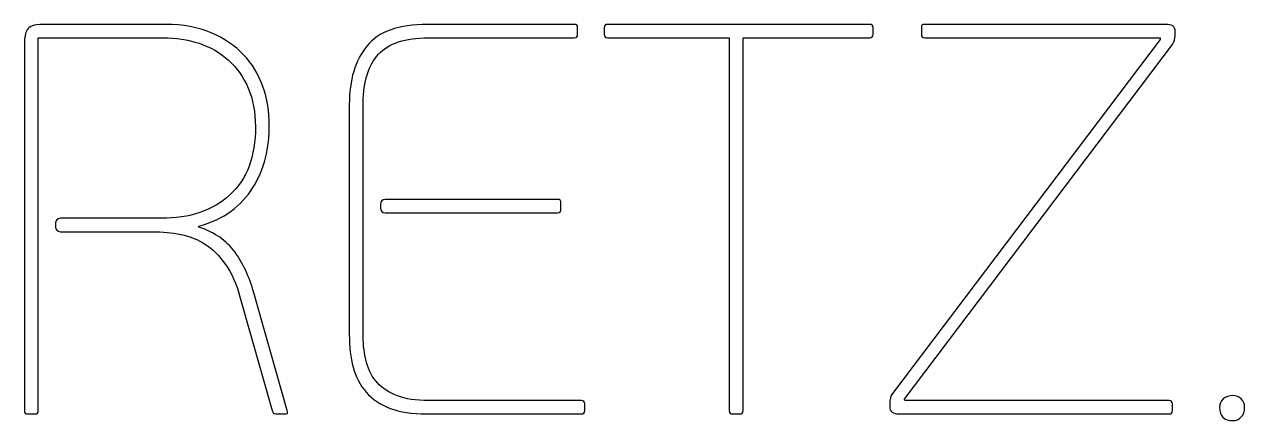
# Model space of a CAD drawing. Header units: centimetres. Extents: x -21.3 to 21.2, y -15.2 to 14.8.
# Drawn here: x -4.994 to -2.615, y 11.654 to 12.426 of the extents above; entities that cross this region are included whole.
import ezdxf

# ---------------------------------------------------------------- set-up
doc = ezdxf.new("R2010")
doc.units = ezdxf.units.CM
doc.header["$MEASUREMENT"] = 0
doc.layers.add('layer 1', color=7, linetype='Continuous')

msp = doc.modelspace()

# ---------------------------------------------------------------- linework, layer by layer
at = {"layer": 'layer 1', "color": 29}
for points, knots in [([(-4.96712, 11.67355), (-4.96712, 11.66921), (-4.96929, 11.66705), (-4.97362, 11.66705), (-4.97362, 11.66705), (-4.97362, 11.66705), (-4.9877, 11.66705), (-4.9877, 11.66705), (-4.9877, 11.66705), (-4.99203, 11.66705), (-4.99419, 11.66921), (-4.99419, 11.67355), (-4.99419, 11.67355), (-4.99419, 11.67355), (-4.99419, 12.39143), (-4.99419, 12.39143), (-4.99419, 12.39143), (-4.99419, 12.40082), (-4.99239, 12.40894), (-4.98878, 12.41579), (-4.98878, 12.41579), (-4.98517, 12.42265), (-4.97506, 12.42608), (-4.95846, 12.42608), (-4.95846, 12.42608), (-4.95846, 12.42608), (-4.71862, 12.42608), (-4.71862, 12.42608), (-4.71862, 12.42608), (-4.68488, 12.42608), (-4.65528, 12.42067), (-4.63019, 12.40984), (-4.63019, 12.40984), (-4.60493, 12.39901), (-4.58382, 12.38476), (-4.56685, 12.36707), (-4.56685, 12.36707), (-4.55007, 12.34938), (-4.53744, 12.32863), (-4.52914, 12.30481), (-4.52914, 12.30481), (-4.52084, 12.28099), (-4.51668, 12.25608), (-4.51668, 12.2301), (-4.51668, 12.2301), (-4.51668, 12.20844), (-4.51921, 12.18715), (-4.52426, 12.16621), (-4.52426, 12.16621), (-4.52932, 12.14528), (-4.53744, 12.12597), (-4.54863, 12.10828), (-4.54863, 12.10828), (-4.55963, 12.0906), (-4.57389, 12.07526), (-4.59121, 12.06227), (-4.59121, 12.06227), (-4.60854, 12.04927), (-4.62948, 12.03953), (-4.65384, 12.03303), (-4.65384, 12.03303), (-4.65384, 12.03303), (-4.65384, 12.03087), (-4.65384, 12.03087), (-4.65384, 12.03087), (-4.62334, 12.02076), (-4.60006, 12.0047), (-4.584, 11.98268), (-4.584, 11.98268), (-4.56812, 11.96066), (-4.55566, 11.93414), (-4.547, 11.9031), (-4.547, 11.9031), (-4.547, 11.9031), (-4.48204, 11.67355), (-4.48204, 11.67355), (-4.48204, 11.67355), (-4.48059, 11.66994), (-4.48059, 11.66795), (-4.48204, 11.66759), (-4.48204, 11.66759), (-4.48348, 11.66723), (-4.48492, 11.66705), (-4.48637, 11.66705), (-4.48637, 11.66705), (-4.48637, 11.66705), (-4.50153, 11.66705), (-4.50153, 11.66705), (-4.50153, 11.66705), (-4.50297, 11.66705), (-4.50459, 11.66723), (-4.5064, 11.66759), (-4.5064, 11.66759), (-4.5082, 11.66795), (-4.50983, 11.66994), (-4.51127, 11.67355), (-4.51127, 11.67355), (-4.51127, 11.67355), (-4.57389, 11.89552), (-4.57389, 11.89552), (-4.57389, 11.89552), (-4.58111, 11.92078), (-4.59049, 11.94172), (-4.60204, 11.95832), (-4.60204, 11.95832), (-4.6136, 11.97492), (-4.62641, 11.98792), (-4.64084, 11.9973), (-4.64084, 11.9973), (-4.65528, 12.00668), (-4.67134, 12.01318), (-4.68903, 12.01679), (-4.68903, 12.01679), (-4.70653, 12.0204), (-4.72512, 12.0222), (-4.74461, 12.0222), (-4.74461, 12.0222), (-4.74461, 12.0222), (-4.92448, 12.0222), (-4.92448, 12.0222), (-4.92448, 12.0222), (-4.92943, 12.0222), (-4.93346, 12.02624), (-4.93346, 12.03118), (-4.93346, 12.03118), (-4.93346, 12.03118), (-4.93346, 12.03921), (-4.93346, 12.03921), (-4.93346, 12.03921), (-4.93346, 12.04416), (-4.92943, 12.04819), (-4.92448, 12.04819), (-4.92448, 12.04819), (-4.92448, 12.04819), (-4.72783, 12.04819), (-4.72783, 12.04819), (-4.72783, 12.04819), (-4.67152, 12.04819), (-4.62676, 12.06335), (-4.59356, 12.09367), (-4.59356, 12.09367), (-4.56035, 12.12399), (-4.54376, 12.16838), (-4.54376, 12.22685), (-4.54376, 12.22685), (-4.54376, 12.255), (-4.54845, 12.2799), (-4.55783, 12.30156), (-4.55783, 12.30156), (-4.56721, 12.32322), (-4.58003, 12.34144), (-4.59627, 12.35624), (-4.59627, 12.35624), (-4.61251, 12.37104), (-4.63164, 12.38205), (-4.65366, 12.38927), (-4.65366, 12.38927), (-4.67567, 12.39648), (-4.69895, 12.40009), (-4.7235, 12.40009), (-4.7235, 12.40009), (-4.7235, 12.40009), (-4.96712, 12.40009), (-4.96712, 12.40009), (-4.96712, 12.40009), (-4.96712, 12.40009), (-4.96712, 12.09862), (-4.96712, 12.09862), (-4.96712, 12.09862), (-4.96712, 12.09862), (-4.96712, 12.04819), (-4.96712, 12.04819), (-4.96712, 12.04819), (-4.96712, 12.04819), (-4.96712, 12.0222), (-4.96712, 12.0222), (-4.96712, 12.0222), (-4.96712, 12.0222), (-4.96712, 11.94943), (-4.96712, 11.94943), (-4.96712, 11.94943), (-4.96712, 11.94943), (-4.96712, 11.67355), (-4.96712, 11.67355)], [0, 0, 0, 0, 0.0212766, 0.0212766, 0.0212766, 0.0212766, 0.0425532, 0.0425532, 0.0425532, 0.0425532, 0.0638298, 0.0638298, 0.0638298, 0.0638298, 0.0851064, 0.0851064, 0.0851064, 0.0851064, 0.106383, 0.106383, 0.106383, 0.106383, 0.1276596, 0.1276596, 0.1276596, 0.1276596, 0.1489362, 0.1489362, 0.1489362, 0.1489362, 0.1702128, 0.1702128, 0.1702128, 0.1702128, 0.1914894, 0.1914894, 0.1914894, 0.1914894, 0.212766, 0.212766, 0.212766, 0.212766, 0.2340426, 0.2340426, 0.2340426, 0.2340426, 0.2553191, 0.2553191, 0.2553191, 0.2553191, 0.2765957, 0.2765957, 0.2765957, 0.2765957, 0.2978723, 0.2978723, 0.2978723, 0.2978723, 0.3191489, 0.3191489, 0.3191489, 0.3191489, 0.3404255, 0.3404255, 0.3404255, 0.3404255, 0.3617021, 0.3617021, 0.3617021, 0.3617021, 0.3829787, 0.3829787, 0.3829787, 0.3829787, 0.4042553, 0.4042553, 0.4042553, 0.4042553, 0.4255319, 0.4255319, 0.4255319, 0.4255319, 0.4468085, 0.4468085, 0.4468085, 0.4468085, 0.4680851, 0.4680851, 0.4680851, 0.4680851, 0.4893617, 0.4893617, 0.4893617, 0.4893617, 0.5106383, 0.5106383, 0.5106383, 0.5106383, 0.5319149, 0.5319149, 0.5319149, 0.5319149, 0.5531915, 0.5531915, 0.5531915, 0.5531915, 0.5744681, 0.5744681, 0.5744681, 0.5744681, 0.5957447, 0.5957447, 0.5957447, 0.5957447, 0.6170213, 0.6170213, 0.6170213, 0.6170213, 0.6382979, 0.6382979, 0.6382979, 0.6382979, 0.6595745, 0.6595745, 0.6595745, 0.6595745, 0.6808511, 0.6808511, 0.6808511, 0.6808511, 0.7021277, 0.7021277, 0.7021277, 0.7021277, 0.7234043, 0.7234043, 0.7234043, 0.7234043, 0.7446809, 0.7446809, 0.7446809, 0.7446809, 0.7659574, 0.7659574, 0.7659574, 0.7659574, 0.787234, 0.787234, 0.787234, 0.787234, 0.8085106, 0.8085106, 0.8085106, 0.8085106, 0.8297872, 0.8297872, 0.8297872, 0.8297872, 0.8510638, 0.8510638, 0.8510638, 0.8510638, 0.8723404, 0.8723404, 0.8723404, 0.8723404, 0.893617, 0.893617, 0.893617, 0.893617, 0.9148936, 0.9148936, 0.9148936, 0.9148936, 0.9361702, 0.9361702, 0.9361702, 0.9361702, 0.9574468, 0.9574468, 0.9574468, 0.9574468, 1, 1, 1, 1]), ([(-4.33369, 12.05902), (-4.33369, 12.05902), (-4.33369, 11.98442), (-4.33369, 11.98442), (-4.33369, 11.98442), (-4.33369, 11.98442), (-4.33369, 11.81864), (-4.33369, 11.81864), (-4.33369, 11.81864), (-4.33369, 11.79987), (-4.33153, 11.78273), (-4.32719, 11.76721), (-4.32719, 11.76721), (-4.32286, 11.75169), (-4.31582, 11.73852), (-4.30608, 11.72769), (-4.30608, 11.72769), (-4.29634, 11.71686), (-4.28334, 11.70838), (-4.2671, 11.70224), (-4.2671, 11.70224), (-4.25086, 11.69611), (-4.23083, 11.69304), (-4.20701, 11.69304), (-4.20701, 11.69304), (-4.20701, 11.69304), (-3.90816, 11.69304), (-3.90816, 11.69304), (-3.90816, 11.69304), (-3.90383, 11.69304), (-3.90166, 11.69087), (-3.90166, 11.68654), (-3.90166, 11.68654), (-3.90166, 11.68654), (-3.90166, 11.67355), (-3.90166, 11.67355), (-3.90166, 11.67355), (-3.90166, 11.66921), (-3.90383, 11.66705), (-3.90816, 11.66705), (-3.90816, 11.66705), (-3.90816, 11.66705), (-4.21026, 11.66705), (-4.21026, 11.66705), (-4.21026, 11.66705), (-4.23841, 11.66705), (-4.26205, 11.67066), (-4.28118, 11.67788), (-4.28118, 11.67788), (-4.30031, 11.6851), (-4.31582, 11.69556), (-4.32774, 11.70928), (-4.32774, 11.70928), (-4.33965, 11.72299), (-4.34813, 11.73924), (-4.35318, 11.758), (-4.35318, 11.758), (-4.35823, 11.77677), (-4.36076, 11.79807), (-4.36076, 11.82189), (-4.36076, 11.82189), (-4.36076, 11.82189), (-4.36076, 12.27016), (-4.36076, 12.27016), (-4.36076, 12.27016), (-4.36076, 12.3178), (-4.34939, 12.3557), (-4.32666, 12.38385), (-4.32666, 12.38385), (-4.30392, 12.41201), (-4.26439, 12.42608), (-4.20809, 12.42608), (-4.20809, 12.42608), (-4.20809, 12.42608), (-3.92223, 12.42608), (-3.92223, 12.42608), (-3.92223, 12.42608), (-3.9179, 12.42608), (-3.91574, 12.42391), (-3.91574, 12.41958), (-3.91574, 12.41958), (-3.91574, 12.41958), (-3.91574, 12.40659), (-3.91574, 12.40659), (-3.91574, 12.40659), (-3.91574, 12.40226), (-3.9179, 12.40009), (-3.92223, 12.40009), (-3.92223, 12.40009), (-3.92223, 12.40009), (-4.20701, 12.40009), (-4.20701, 12.40009), (-4.20701, 12.40009), (-4.25176, 12.40009), (-4.28406, 12.38927), (-4.30392, 12.36779), (-4.30392, 12.36779), (-4.32377, 12.34613), (-4.33369, 12.31492), (-4.33369, 12.27377), (-4.33369, 12.27377), (-4.33369, 12.27377), (-4.33369, 12.13361), (-4.33369, 12.13361), (-4.33369, 12.13361), (-4.33369, 12.13361), (-4.33369, 12.08501), (-4.33369, 12.08501), (-4.33369, 12.08501), (-4.33369, 12.08501), (-4.33369, 12.05902), (-4.33369, 12.05902)], [0, 0, 0, 0, 0.0344828, 0.0344828, 0.0344828, 0.0344828, 0.0689655, 0.0689655, 0.0689655, 0.0689655, 0.1034483, 0.1034483, 0.1034483, 0.1034483, 0.137931, 0.137931, 0.137931, 0.137931, 0.1724138, 0.1724138, 0.1724138, 0.1724138, 0.2068966, 0.2068966, 0.2068966, 0.2068966, 0.2413793, 0.2413793, 0.2413793, 0.2413793, 0.2758621, 0.2758621, 0.2758621, 0.2758621, 0.3103448, 0.3103448, 0.3103448, 0.3103448, 0.3448276, 0.3448276, 0.3448276, 0.3448276, 0.3793103, 0.3793103, 0.3793103, 0.3793103, 0.4137931, 0.4137931, 0.4137931, 0.4137931, 0.4482759, 0.4482759, 0.4482759, 0.4482759, 0.4827586, 0.4827586, 0.4827586, 0.4827586, 0.5172414, 0.5172414, 0.5172414, 0.5172414, 0.5517241, 0.5517241, 0.5517241, 0.5517241, 0.5862069, 0.5862069, 0.5862069, 0.5862069, 0.6206897, 0.6206897, 0.6206897, 0.6206897, 0.6551724, 0.6551724, 0.6551724, 0.6551724, 0.6896552, 0.6896552, 0.6896552, 0.6896552, 0.7241379, 0.7241379, 0.7241379, 0.7241379, 0.7586207, 0.7586207, 0.7586207, 0.7586207, 0.7931034, 0.7931034, 0.7931034, 0.7931034, 0.8275862, 0.8275862, 0.8275862, 0.8275862, 0.862069, 0.862069, 0.862069, 0.862069, 0.8965517, 0.8965517, 0.8965517, 0.8965517, 0.9310345, 0.9310345, 0.9310345, 0.9310345, 1, 1, 1, 1]), ([(-3.34619, 12.42608), (-3.34186, 12.42608), (-3.3397, 12.42391), (-3.3397, 12.41958), (-3.3397, 12.41958), (-3.3397, 12.41958), (-3.3397, 12.40659), (-3.3397, 12.40659), (-3.3397, 12.40659), (-3.3397, 12.40226), (-3.34186, 12.40009), (-3.34619, 12.40009), (-3.34619, 12.40009), (-3.34619, 12.40009), (-3.59307, 12.40009), (-3.59307, 12.40009), (-3.59307, 12.40009), (-3.59307, 12.40009), (-3.59307, 11.67355), (-3.59307, 11.67355), (-3.59307, 11.67355), (-3.59307, 11.66921), (-3.59523, 11.66705), (-3.59957, 11.66705), (-3.59957, 11.66705), (-3.59957, 11.66705), (-3.61364, 11.66705), (-3.61364, 11.66705), (-3.61364, 11.66705), (-3.61797, 11.66705), (-3.62014, 11.66921), (-3.62014, 11.67355), (-3.62014, 11.67355), (-3.62014, 11.67355), (-3.62014, 12.40009), (-3.62014, 12.40009), (-3.62014, 12.40009), (-3.62014, 12.40009), (-3.85727, 12.40009), (-3.85727, 12.40009), (-3.85727, 12.40009), (-3.8616, 12.40009), (-3.86377, 12.40226), (-3.86377, 12.40659), (-3.86377, 12.40659), (-3.86377, 12.40659), (-3.86377, 12.41958), (-3.86377, 12.41958), (-3.86377, 12.41958), (-3.86377, 12.42391), (-3.8616, 12.42608), (-3.85727, 12.42608), (-3.85727, 12.42608), (-3.85727, 12.42608), (-3.34619, 12.42608), (-3.34619, 12.42608)], [0, 0, 0, 0, 0.0666667, 0.0666667, 0.0666667, 0.0666667, 0.1333333, 0.1333333, 0.1333333, 0.1333333, 0.2, 0.2, 0.2, 0.2, 0.2666667, 0.2666667, 0.2666667, 0.2666667, 0.3333333, 0.3333333, 0.3333333, 0.3333333, 0.4, 0.4, 0.4, 0.4, 0.4666667, 0.4666667, 0.4666667, 0.4666667, 0.5333333, 0.5333333, 0.5333333, 0.5333333, 0.6, 0.6, 0.6, 0.6, 0.6666667, 0.6666667, 0.6666667, 0.6666667, 0.7333333, 0.7333333, 0.7333333, 0.7333333, 0.8, 0.8, 0.8, 0.8, 0.8666667, 0.8666667, 0.8666667, 0.8666667, 1, 1, 1, 1]), ([(-3.239, 12.40009), (-3.24333, 12.40009), (-3.2455, 12.40226), (-3.2455, 12.40659), (-3.2455, 12.40659), (-3.2455, 12.40659), (-3.2455, 12.42067), (-3.2455, 12.42067), (-3.2455, 12.42067), (-3.2455, 12.42428), (-3.24333, 12.42608), (-3.239, 12.42608), (-3.239, 12.42608), (-3.239, 12.42608), (-2.76907, 12.42608), (-2.76907, 12.42608), (-2.76907, 12.42608), (-2.7633, 12.42608), (-2.75879, 12.42518), (-2.75554, 12.42338), (-2.75554, 12.42338), (-2.75229, 12.42157), (-2.75067, 12.41742), (-2.75067, 12.41092), (-2.75067, 12.41092), (-2.75067, 12.41092), (-2.75067, 12.40442), (-2.75067, 12.40442), (-2.75067, 12.40442), (-2.75067, 12.39793), (-2.75247, 12.39215), (-2.75608, 12.3871), (-2.75608, 12.3871), (-2.75608, 12.3871), (-3.27906, 11.6952), (-3.27906, 11.6952), (-3.27906, 11.6952), (-3.27906, 11.6952), (-3.2769, 11.69304), (-3.2769, 11.69304), (-3.2769, 11.69304), (-3.2769, 11.69304), (-2.76257, 11.69304), (-2.76257, 11.69304), (-2.76257, 11.69304), (-2.75824, 11.69304), (-2.75608, 11.69087), (-2.75608, 11.68654), (-2.75608, 11.68654), (-2.75608, 11.68654), (-2.75608, 11.67355), (-2.75608, 11.67355), (-2.75608, 11.67355), (-2.75608, 11.66921), (-2.75824, 11.66705), (-2.76257, 11.66705), (-2.76257, 11.66705), (-2.76257, 11.66705), (-3.28881, 11.66705), (-3.28881, 11.66705), (-3.28881, 11.66705), (-3.30108, 11.66705), (-3.30722, 11.67174), (-3.30722, 11.68113), (-3.30722, 11.68113), (-3.30722, 11.68113), (-3.30722, 11.68762), (-3.30722, 11.68762), (-3.30722, 11.68762), (-3.30722, 11.69556), (-3.30541, 11.70206), (-3.3018, 11.70711), (-3.3018, 11.70711), (-3.3018, 11.70711), (-2.7799, 12.39685), (-2.7799, 12.39685), (-2.7799, 12.39685), (-2.7799, 12.39685), (-2.7799, 12.40009), (-2.7799, 12.40009), (-2.7799, 12.40009), (-2.7799, 12.40009), (-3.239, 12.40009), (-3.239, 12.40009)], [0, 0, 0, 0, 0.0454545, 0.0454545, 0.0454545, 0.0454545, 0.0909091, 0.0909091, 0.0909091, 0.0909091, 0.1363636, 0.1363636, 0.1363636, 0.1363636, 0.1818182, 0.1818182, 0.1818182, 0.1818182, 0.2272727, 0.2272727, 0.2272727, 0.2272727, 0.2727273, 0.2727273, 0.2727273, 0.2727273, 0.3181818, 0.3181818, 0.3181818, 0.3181818, 0.3636364, 0.3636364, 0.3636364, 0.3636364, 0.4090909, 0.4090909, 0.4090909, 0.4090909, 0.4545455, 0.4545455, 0.4545455, 0.4545455, 0.5, 0.5, 0.5, 0.5, 0.5454545, 0.5454545, 0.5454545, 0.5454545, 0.5909091, 0.5909091, 0.5909091, 0.5909091, 0.6363636, 0.6363636, 0.6363636, 0.6363636, 0.6818182, 0.6818182, 0.6818182, 0.6818182, 0.7272727, 0.7272727, 0.7272727, 0.7272727, 0.7727273, 0.7727273, 0.7727273, 0.7727273, 0.8181818, 0.8181818, 0.8181818, 0.8181818, 0.8636364, 0.8636364, 0.8636364, 0.8636364, 0.9090909, 0.9090909, 0.9090909, 0.9090909, 1, 1, 1, 1]), ([(-4.29105, 12.08501), (-4.29105, 12.08501), (-3.95472, 12.08501), (-3.95472, 12.08501), (-3.95472, 12.08501), (-3.95039, 12.08501), (-3.94822, 12.08266), (-3.94822, 12.07815), (-3.94822, 12.07815), (-3.94822, 12.07815), (-3.94822, 12.06587), (-3.94822, 12.06587), (-3.94822, 12.06587), (-3.94822, 12.06136), (-3.95039, 12.05902), (-3.95472, 12.05902), (-3.95472, 12.05902), (-3.95472, 12.05902), (-4.29105, 12.05902), (-4.29105, 12.05902), (-4.29105, 12.05902), (-4.296, 12.05902), (-4.30003, 12.06305), (-4.30003, 12.06799), (-4.30003, 12.06799), (-4.30003, 12.06799), (-4.30003, 12.07603), (-4.30003, 12.07603), (-4.30003, 12.07603), (-4.30003, 12.08097), (-4.296, 12.08501), (-4.29105, 12.08501)], [0, 0, 0, 0, 0.1111111, 0.1111111, 0.1111111, 0.1111111, 0.2222222, 0.2222222, 0.2222222, 0.2222222, 0.3333333, 0.3333333, 0.3333333, 0.3333333, 0.4444444, 0.4444444, 0.4444444, 0.4444444, 0.5555556, 0.5555556, 0.5555556, 0.5555556, 0.6666667, 0.6666667, 0.6666667, 0.6666667, 0.7777778, 0.7777778, 0.7777778, 0.7777778, 1, 1, 1, 1]), ([(-2.66404, 11.68005), (-2.66404, 11.68654), (-2.6617, 11.69195), (-2.65701, 11.69629), (-2.65701, 11.69629), (-2.65231, 11.70062), (-2.64599, 11.70278), (-2.63805, 11.70278), (-2.63805, 11.70278), (-2.63156, 11.70278), (-2.62615, 11.70062), (-2.62181, 11.69629), (-2.62181, 11.69629), (-2.61748, 11.69195), (-2.61531, 11.68654), (-2.61531, 11.68005), (-2.61531, 11.68005), (-2.61531, 11.6721), (-2.61748, 11.66579), (-2.62181, 11.66109), (-2.62181, 11.66109), (-2.62615, 11.6564), (-2.63156, 11.65406), (-2.63805, 11.65406), (-2.63805, 11.65406), (-2.65538, 11.65406), (-2.66404, 11.66272), (-2.66404, 11.68005)], [0, 0, 0, 0, 0.125, 0.125, 0.125, 0.125, 0.25, 0.25, 0.25, 0.25, 0.375, 0.375, 0.375, 0.375, 0.5, 0.5, 0.5, 0.5, 0.625, 0.625, 0.625, 0.625, 0.75, 0.75, 0.75, 0.75, 1, 1, 1, 1])]:
    msp.add_open_spline(points, degree=3, knots=knots, dxfattribs=at)

doc.saveas('drawing.dxf')
